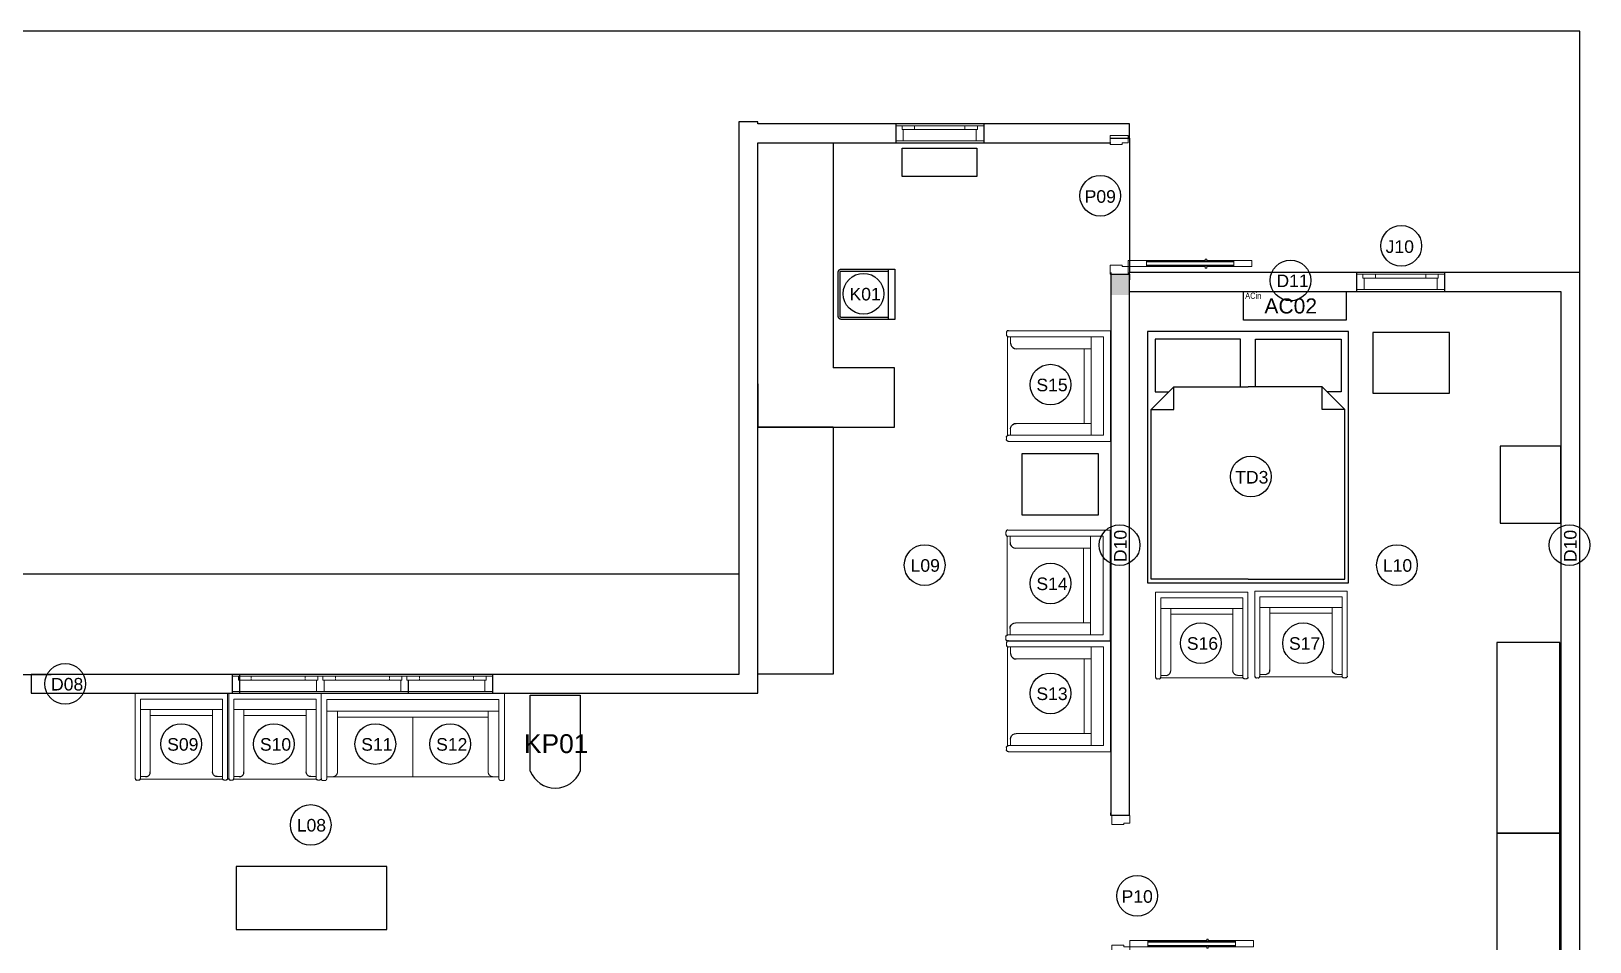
# Model space of a CAD drawing. Header units: centimetres. Extents: x 1014 to 6932, y -804 to 5080.
# Drawn here: x 1791 to 3031, y 723 to 1448 of the extents above; entities that cross this region are included whole.
import ezdxf

# ---------------------------------------------------------------- set-up
doc = ezdxf.new("R2010")
doc.units = ezdxf.units.CM
doc.header["$MEASUREMENT"] = 0
doc.linetypes.add('ACAD_ISO04W100', pattern=[30, 24, -3, 0, -3])
for name, color, linetype in [('ARS-Dinding', 7, 'Continuous'), ('ARS-FURNITURE', 252, 'Continuous'), ('ARS-LANTAI', 2, 'Continuous'), ('ARS-Perabot', 9, 'Continuous'), ('FURNITURE', 251, 'Continuous'), ('TEKS', 7, 'Continuous')]:
    doc.layers.add(name, color=color, linetype=linetype)
doc.layers.add('ARS-KUSEN', color=25, linetype='Continuous', lineweight=9)
doc.styles.get("Standard").update_dxf_attribs({"font": 'arial.ttf'})

# ---------------------------------------------------------------- blocks, each defined once
blk = doc.blocks.new('SOFA 2')
at = {"layer": 'FURNITURE', "lineweight": 13}
for points in [[(-112.1, 3.2), (-112.2, 3.2), (-112.2, 3.2), (-112.3, 3.2), (-112.3, 3.2), (-112.4, 3.2), (-112.4, 3.2), (-112.5, 3.2), (-112.5, 3.2), (-112.6, 3.2), (-112.6, 3.1), (-112.6, 3.1), (-112.7, 3.1), (-112.7, 3.1), (-112.8, 3.1), (-112.8, 3), (-112.9, 3), (-112.9, 3), (-112.9, 3), (-113, 2.9), (-113, 2.9), (-113.1, 2.9), (-113.1, 2.8), (-113.1, 2.8), (-113.2, 2.8), (-113.2, 2.7), (-113.2, 2.7), (-113.3, 2.7), (-113.3, 2.6), (-113.3, 2.6), (-113.3, 2.5), (-113.4, 2.5), (-113.4, 2.4), (-113.4, 2.4), (-113.4, 2.4), (-113.5, 2.3), (-113.5, 2.3), (-113.5, 2.2), (-113.5, 2.2), (-113.5, 2.1), (-113.5, 2.1), (-113.5, 2), (-113.5, 2), (-113.6, 1.9), (-113.6, 1.9), (-113.6, 1.8), (-113.6, 1.8)], [(-113.6, -35.9), (-113.6, 1.8)], [(-110.4, 3.2), (-112.1, 3.2)], [(-108.9, 1.8), (-108.9, 1.8), (-108.9, 1.9), (-108.9, 1.9), (-108.9, 2), (-108.9, 2), (-108.9, 2.1), (-109, 2.1), (-109, 2.2), (-109, 2.2), (-109, 2.3), (-109, 2.3), (-109, 2.4), (-109.1, 2.4), (-109.1, 2.4), (-109.1, 2.5), (-109.1, 2.5), (-109.1, 2.6), (-109.2, 2.6), (-109.2, 2.7), (-109.2, 2.7), (-109.3, 2.7), (-109.3, 2.8), (-109.3, 2.8), (-109.4, 2.8), (-109.4, 2.9), (-109.4, 2.9), (-109.5, 2.9), (-109.5, 3), (-109.6, 3), (-109.6, 3), (-109.6, 3), (-109.7, 3.1), (-109.7, 3.1), (-109.8, 3.1), (-109.8, 3.1), (-109.9, 3.1), (-109.9, 3.2), (-110, 3.2), (-110, 3.2), (-110.1, 3.2), (-110.1, 3.2), (-110.2, 3.2), (-110.2, 3.2), (-110.3, 3.2), (-110.3, 3.2), (-110.4, 3.2)], [(-108.9, -35.9), (-108.9, 1.8)], [(-36.3, 0), (-108.9, 0)], [(-99.7, -4.3), (-99.7, -4.2), (-99.7, -4), (-99.7, -3.9), (-99.8, -3.7), (-99.8, -3.6), (-99.8, -3.4), (-99.8, -3.3), (-99.9, -3.1), (-99.9, -3), (-100, -2.9), (-100, -2.7), (-100.1, -2.6), (-100.1, -2.4), (-100.2, -2.3), (-100.3, -2.2), (-100.3, -2.1), (-100.4, -1.9), (-100.5, -1.8), (-100.6, -1.7), (-100.7, -1.6), (-100.8, -1.5), (-100.9, -1.3), (-101, -1.2), (-101.1, -1.1), (-101.2, -1), (-101.3, -0.9), (-101.4, -0.9), (-101.6, -0.8), (-101.7, -0.7), (-101.8, -0.6), (-101.9, -0.5), (-102.1, -0.5), (-102.2, -0.4), (-102.3, -0.3), (-102.5, -0.3), (-102.6, -0.2), (-102.7, -0.2), (-102.9, -0.1), (-103, -0.1), (-103.2, -0.1), (-103.3, 0), (-103.5, 0), (-103.6, 0), (-103.8, 0), (-103.9, 0), (-104, 0)], [(-36.3, 0), (36.3, 0)], [(-36.3, -35.9), (-36.3, 0)], [(37.7, 3.2), (37.7, 3.2), (37.7, 3.2), (37.6, 3.2), (37.6, 3.2), (37.5, 3.2), (37.5, 3.2), (37.4, 3.1), (37.4, 3.1), (37.3, 3.1), (37.3, 3.1), (37.2, 3.1), (37.2, 3.1), (37.1, 3), (37.1, 3), (37, 3), (37, 3), (37, 2.9), (36.9, 2.9), (36.9, 2.9), (36.8, 2.9), (36.8, 2.8), (36.8, 2.8), (36.7, 2.8), (36.7, 2.7), (36.7, 2.7), (36.6, 2.7), (36.6, 2.6), (36.6, 2.6), (36.5, 2.5), (36.5, 2.5), (36.5, 2.5), (36.5, 2.4), (36.4, 2.4), (36.4, 2.3), (36.4, 2.3), (36.4, 2.2), (36.4, 2.2), (36.4, 2.1), (36.3, 2.1), (36.3, 2), (36.3, 2), (36.3, 1.9), (36.3, 1.9), (36.3, 1.8), (36.3, 1.8), (36.3, 1.7)], [(36.3, -35.9), (36.3, 1.7)], [(37.7, 3.2), (39.5, 3.2)], [(41, 1.7), (41, 1.8), (40.9, 1.8), (40.9, 1.9), (40.9, 1.9), (40.9, 2), (40.9, 2), (40.9, 2.1), (40.9, 2.1), (40.9, 2.2), (40.9, 2.2), (40.9, 2.3), (40.8, 2.3), (40.8, 2.4), (40.8, 2.4), (40.8, 2.4), (40.7, 2.5), (40.7, 2.5), (40.7, 2.6), (40.7, 2.6), (40.6, 2.7), (40.6, 2.7), (40.6, 2.7), (40.5, 2.8), (40.5, 2.8), (40.5, 2.8), (40.4, 2.9), (40.4, 2.9), (40.3, 2.9), (40.3, 2.9), (40.3, 3), (40.2, 3), (40.2, 3), (40.1, 3), (40.1, 3.1), (40, 3.1), (40, 3.1), (39.9, 3.1), (39.9, 3.1), (39.8, 3.1), (39.8, 3.2), (39.8, 3.2), (39.7, 3.2), (39.7, 3.2), (39.6, 3.2), (39.6, 3.2), (39.5, 3.2)], [(40.9, -35.9), (41, 1.7)], [(-99.7, -35.9), (-99.7, -4.3)], [(31.4, 0), (31.3, 0), (31.1, 0), (31, 0), (30.8, 0), (30.7, -0.1), (30.6, -0.1), (30.4, -0.1), (30.3, -0.2), (30.1, -0.2), (30, -0.3), (29.9, -0.3), (29.7, -0.4), (29.6, -0.4), (29.4, -0.5), (29.3, -0.6), (29.2, -0.6), (29.1, -0.7), (28.9, -0.8), (28.8, -0.9), (28.7, -1), (28.6, -1.1), (28.5, -1.2), (28.4, -1.3), (28.3, -1.4), (28.2, -1.5), (28.1, -1.6), (28, -1.7), (27.9, -1.8), (27.8, -2), (27.7, -2.1), (27.7, -2.2), (27.6, -2.3), (27.5, -2.5), (27.5, -2.6), (27.4, -2.7), (27.4, -2.9), (27.3, -3), (27.3, -3.2), (27.2, -3.3), (27.2, -3.5), (27.2, -3.6), (27.1, -3.7), (27.1, -3.9), (27.1, -4), (27.1, -4.2), (27.1, -4.3)], [(27.1, -35.9), (27.1, -4.3)], [(-113.6, -70.4), (-113.6, -35.9)], [(-108.9, -65), (-108.9, -35.9)], [(-99.7, -55.4), (-99.7, -35.9)], [(-36.3, -50.1), (-36.3, -35.9)], [(27.1, -55.4), (27.1, -35.9)], [(36.3, -65), (36.3, -35.9)], [(40.9, -70.5), (40.9, -35.9)], [(-36.3, -50.1), (-99.7, -50.1)], [(-36.3, -50.1), (27.1, -50.1)], [(-36.3, -55.4), (-108.9, -55.4)], [(-36.3, -65), (-108.9, -65)], [(-36.3, -55.4), (36.3, -55.4)], [(-36.3, -65), (36.3, -65)], [(-36.3, -70.5), (-113.6, -70.4)], [(-36.3, -70.5), (40.9, -70.5)]]:
    blk.add_lwpolyline(points, dxfattribs=at)
blk = doc.blocks.new('SOFA 1')
at = {"layer": 'FURNITURE', "lineweight": 13}
for points in [[(-53.5, 13.8), (-53.5, -71.2)], [(-53.5, 13.8), (-18.9, 13.8)], [(-19, 13.8), (25, 13.8)], [(26.5, 10.6), (26.5, 12.4)], [(-48.1, 9.2), (-48.1, -66.5)], [(-48.1, 9.2), (-18.9, 9.2)], [(-38.5, 9.2), (-38.5, -66.5)], [(-19, 9.2), (25, 9.2)], [(-19, 0), (19, 0)], [(23.3, 4.3), (23.3, 9.2)], [(25.6, 9.3), (25.6, -66.7)], [(-38.5, 0), (-19, 0)], [(-33.1, 0), (-33.1, -57.3)], [(-38.5, -57.3), (-19, -57.3)], [(-19, -57.3), (19, -57.3)], [(-53.5, -71.2), (-19, -71.2)], [(-48.1, -66.5), (-19, -66.5)], [(-19, -66.5), (25, -66.5)], [(-19, -71.2), (25, -71.2)], [(23.3, -61.6), (23.3, -66.5)], [(26.5, -68), (26.5, -69.7)]]:
    blk.add_lwpolyline(points, dxfattribs=at)
at = {"layer": 'FURNITURE'}
for points in [[(25, 13.8), (25.5, 13.8)], [(25.5, 13.8), (25.9, 13.6)], [(25.9, 13.6), (26.2, 13.2)], [(26.2, 13.2), (26.4, 12.8)], [(26.4, 12.8), (26.5, 12.4)], [(20.3, 0.2), (19, 0)], [(21.5, 0.8), (20.3, 0.2)], [(22.5, 1.8), (21.5, 0.8)], [(23.1, 3), (22.5, 1.8)], [(23.3, 4.3), (23.1, 3)], [(25.5, 9.3), (25, 9.2)], [(25.9, 9.5), (25.5, 9.3)], [(26.2, 9.8), (25.9, 9.5)], [(26.4, 10.2), (26.2, 9.8)], [(26.5, 10.6), (26.4, 10.2)], [(20.3, -57.5), (19, -57.3)], [(21.5, -58.1), (20.3, -57.5)], [(22.5, -59.1), (21.5, -58.1)], [(23.1, -60.3), (22.5, -59.1)], [(23.3, -61.6), (23.1, -60.3)], [(25.5, -66.6), (25, -66.5)], [(25, -71.2), (25.5, -71.1)], [(25.9, -66.8), (25.5, -66.6)], [(25.5, -71.1), (25.9, -70.9)], [(26.2, -67.1), (25.9, -66.8)], [(25.9, -70.9), (26.2, -70.6)], [(26.4, -67.5), (26.2, -67.1)], [(26.2, -70.6), (26.4, -70.2)], [(26.5, -68), (26.4, -67.5)], [(26.4, -70.2), (26.5, -69.7)]]:
    blk.add_lwpolyline(points, dxfattribs=at)
blk = doc.blocks.new('meja tamu')
at = {"layer": 'ARS-Perabot'}
blk.add_lwpolyline([(1795.9, 3406.3), (1675.9, 3406.3), (1675.9, 3356.3), (1795.9, 3356.3)], close=True, dxfattribs=at)
blk = doc.blocks.new('jendela')
at = {"layer": 'ARS-Dinding', "color": 251}
for points in [[(2049.6, 3090.9), (2049.6, 3075.9)], [(2119.6, 3090.9), (2119.6, 3075.9)]]:
    blk.add_lwpolyline(points, dxfattribs=at)
at = {"layer": 'ARS-KUSEN'}
for points in [[(2049.6, 3077.4), (2049.6, 3089.4)], [(2049.6, 3089.4), (2054.6, 3089.4)], [(2049.6, 3077.4), (2049.6, 3089.4)], [(2054.6, 3089.4), (2054.6, 3086.4)], [(2064.6, 3089.4), (2054.6, 3089.4)], [(2054.6, 3089.4), (2054.6, 3086.4)], [(2064.6, 3087.4), (2064.6, 3089.4)], [(2064.6, 3089.4), (2104.6, 3089.4)], [(2064.6, 3087.4), (2064.6, 3089.4)], [(2104.6, 3089.4), (2114.6, 3089.4)], [(2104.6, 3087.6), (2104.6, 3089.4)], [(2104.6, 3089.4), (2104.6, 3087.6)], [(2114.6, 3089.4), (2114.6, 3086.4)], [(2114.6, 3086.4), (2114.6, 3089.4)], [(2114.6, 3089.4), (2119.6, 3089.4), (2119.6, 3077.4)], [(2055.6, 3077.4), (2049.6, 3077.4)], [(2119.6, 3077.4), (2049.6, 3077.4)], [(2054.6, 3086.4), (2064.6, 3086.4)], [(2054.6, 3086.4), (2055.6, 3086.4)], [(2055.6, 3086.4), (2055.6, 3077.4)], [(2064.6, 3086.4), (2064.6, 3087.6)], [(2064.6, 3086.4), (2064.6, 3087.6)], [(2104.6, 3086.4), (2064.6, 3086.4)], [(2104.6, 3086.4), (2104.6, 3087.6)], [(2104.6, 3087.6), (2104.6, 3086.4)], [(2114.6, 3086.4), (2104.6, 3086.4)], [(2113.6, 3086.4), (2114.6, 3086.4)], [(2113.6, 3077.4), (2113.6, 3086.4)], [(2119.6, 3077.4), (2113.6, 3077.4)]]:
    blk.add_lwpolyline(points, dxfattribs=at)
blk = doc.blocks.new('KURSI MAKAN')
at = {"layer": 'ARS-FURNITURE'}
for points in [[(-22.2, 4.8), (-22.3, 4.8), (-22.4, 4.8), (-22.5, 4.8), (-22.6, 4.8), (-22.7, 4.7), (-22.7, 4.7), (-22.8, 4.7), (-22.9, 4.7), (-23, 4.7), (-23.1, 4.6), (-23.1, 4.6), (-23.2, 4.6), (-23.3, 4.5), (-23.4, 4.5), (-23.5, 4.5), (-23.5, 4.4), (-23.6, 4.4), (-23.7, 4.3), (-23.7, 4.3), (-23.8, 4.2), (-23.9, 4.2), (-23.9, 4.1), (-24, 4.1), (-24.1, 4), (-24.1, 3.9), (-24.2, 3.9), (-24.2, 3.8), (-24.3, 3.7), (-24.3, 3.7), (-24.4, 3.6), (-24.4, 3.5), (-24.4, 3.4), (-24.5, 3.4), (-24.5, 3.3), (-24.6, 3.2), (-24.6, 3.1), (-24.6, 3), (-24.6, 3), (-24.7, 2.9), (-24.7, 2.8), (-24.7, 2.7), (-24.7, 2.6), (-24.7, 2.5), (-24.7, 2.5), (-24.7, 2.4), (-24.7, 2.3)], [(-24.7, 2.3), (-24.7, -32.7)], [(-22.2, 3.3), (-22.3, 3.3), (-22.3, 3.3), (-22.3, 3.3), (-22.4, 3.3), (-22.4, 3.3), (-22.4, 3.3), (-22.5, 3.3), (-22.5, 3.2), (-22.5, 3.2), (-22.6, 3.2), (-22.6, 3.2), (-22.6, 3.2), (-22.7, 3.2), (-22.7, 3.2), (-22.7, 3.2), (-22.7, 3.1), (-22.8, 3.1), (-22.8, 3.1), (-22.8, 3.1), (-22.9, 3.1), (-22.9, 3), (-22.9, 3), (-22.9, 3), (-23, 3), (-23, 2.9), (-23, 2.9), (-23, 2.9), (-23, 2.9), (-23.1, 2.8), (-23.1, 2.8), (-23.1, 2.8), (-23.1, 2.7), (-23.1, 2.7), (-23.1, 2.7), (-23.2, 2.7), (-23.2, 2.6), (-23.2, 2.6), (-23.2, 2.6), (-23.2, 2.5), (-23.2, 2.5), (-23.2, 2.5), (-23.2, 2.4), (-23.2, 2.4), (-23.2, 2.4), (-23.2, 2.3), (-23.2, 2.3)], [(-23.2, 2.3), (-23.2, -32.7)], [(20.3, 4.8), (-22.2, 4.8)], [(15.3, 3.3), (-22.2, 3.3)], [(20.3, -35.2), (20.3, 4.8)], [(-24.7, -32.7), (-24.7, -32.8), (-24.7, -32.9), (-24.7, -33), (-24.7, -33.1), (-24.7, -33.1), (-24.7, -33.2), (-24.7, -33.3), (-24.6, -33.4), (-24.6, -33.5), (-24.6, -33.6), (-24.6, -33.6), (-24.5, -33.7), (-24.5, -33.8), (-24.4, -33.9), (-24.4, -33.9), (-24.4, -34), (-24.3, -34.1), (-24.3, -34.2), (-24.2, -34.2), (-24.2, -34.3), (-24.1, -34.4), (-24.1, -34.4), (-24, -34.5), (-23.9, -34.5), (-23.9, -34.6), (-23.8, -34.7), (-23.7, -34.7), (-23.7, -34.8), (-23.6, -34.8), (-23.5, -34.9), (-23.5, -34.9), (-23.4, -34.9), (-23.3, -35), (-23.2, -35), (-23.1, -35), (-23.1, -35.1), (-23, -35.1), (-22.9, -35.1), (-22.8, -35.1), (-22.7, -35.2), (-22.7, -35.2), (-22.6, -35.2), (-22.5, -35.2), (-22.4, -35.2), (-22.3, -35.2), (-22.2, -35.2)], [(-23.2, -32.7), (-23.2, -32.7), (-23.2, -32.8), (-23.2, -32.8), (-23.2, -32.9), (-23.2, -32.9), (-23.2, -32.9), (-23.2, -33), (-23.2, -33), (-23.2, -33), (-23.2, -33.1), (-23.2, -33.1), (-23.1, -33.1), (-23.1, -33.1), (-23.1, -33.2), (-23.1, -33.2), (-23.1, -33.2), (-23.1, -33.3), (-23, -33.3), (-23, -33.3), (-23, -33.3), (-23, -33.4), (-23, -33.4), (-22.9, -33.4), (-22.9, -33.4), (-22.9, -33.5), (-22.9, -33.5), (-22.8, -33.5), (-22.8, -33.5), (-22.8, -33.6), (-22.7, -33.6), (-22.7, -33.6), (-22.7, -33.6), (-22.7, -33.6), (-22.6, -33.6), (-22.6, -33.6), (-22.6, -33.7), (-22.5, -33.7), (-22.5, -33.7), (-22.5, -33.7), (-22.4, -33.7), (-22.4, -33.7), (-22.4, -33.7), (-22.3, -33.7), (-22.3, -33.7), (-22.3, -33.7), (-22.2, -33.7)], [(-22.2, -33.7), (15.3, -33.7)], [(-22.2, -35.2), (20.3, -35.2)]]:
    blk.add_lwpolyline(points, dxfattribs=at)
blk.add_lwpolyline([(20.3, 4.8), (15.3, 4.8), (15.3, -35.2), (20.3, -35.2)], close=True, dxfattribs=at)
blk = doc.blocks.new('pintu 80')
at = {"layer": 'ARS-KUSEN'}
for points in [[(958.07, 3503.09), (958.57, 3503.09), (958.57, 3503.49), (958.67, 3503.49), (958.67, 3504.29), (958.07, 3504.29)], [(967.27, 3503.09), (966.77, 3503.09), (966.77, 3503.49), (966.67, 3503.49), (966.67, 3504.29), (967.27, 3504.29)], [(958.57, 3503.09), (958.57, 3501.89), (958.97, 3501.89), (958.97, 3503.09)], [(958.62, 3497.99), (958.62, 3497.89), (958.47, 3497.89), (958.47, 3497.99)], [(958.92, 3497.99), (958.92, 3497.89), (959.07, 3497.89), (959.07, 3497.99)], [(958.57, 3496.09), (958.57, 3494.89), (958.97, 3494.89), (958.97, 3496.09)]]:
    blk.add_lwpolyline(points, close=True, dxfattribs=at)
at = {"layer": 'ARS-KUSEN', "color": 16}
for points in [[(958.97, 3497.99), (958.97, 3501.89), (958.57, 3501.89), (958.57, 3497.99)], [(958.57, 3497.89), (958.57, 3496.09), (958.97, 3496.09), (958.97, 3497.89)]]:
    blk.add_lwpolyline(points, dxfattribs=at)
at = {"layer": 'ARS-KUSEN'}
for points in [[(958.62, 3501.89), (958.62, 3496.09)], [(958.66, 3501.89), (958.66, 3496.09)], [(958.88, 3501.89), (958.88, 3496.09)], [(958.92, 3501.89), (958.92, 3496.09)]]:
    blk.add_lwpolyline(points, dxfattribs=at)
blk = doc.blocks.new('bed 150x200')
at = {"layer": 'FURNITURE', "linetype": 'Continuous'}
for points in [[(50, 6), (-110, 6)], [(-110, 6), (-110, -194)], [(-36, 0), (-104, 0)], [(-104, 0), (-104, -42)], [(-36, -38), (-36, 0)], [(-24, -38), (-24, 0)], [(-24, 0), (44, 0)], [(44, 0), (44, -42)], [(50, -194), (50, 6)], [(-89, -38), (-107, -56)], [(-104, -42), (-93, -42)], [(-89, -56), (-89, -38)], [(-89, -38), (-30, -38)], [(29, -38), (-30, -38)], [(29, -56), (29, -38)], [(29, -38), (47, -56)], [(44, -42), (33, -42)], [(-107, -191), (-107, -56)], [(-107, -56), (-89, -56)], [(47, -56), (29, -56)], [(47, -191), (47, -56)], [(-110, -194), (50, -194)], [(-30, -191), (-107, -191)], [(-30, -191), (47, -191)]]:
    blk.add_lwpolyline(points, dxfattribs=at)

msp = doc.modelspace()

# ---------------------------------------------------------------- hatches: boundary and pattern name
at = {"layer": 'ARS-Dinding'}
msp.add_hatch(color=256, dxfattribs=at).paths.add_polyline_path([(2649.7, 1237.6), (2664.7, 1237.6), (2664.7, 1254.4), (2663.5, 1254.4), (2649.7, 1254.4)])

# ---------------------------------------------------------------- linework, layer by layer
for p, q in [((3022.9, 1447.6), (1022.5, 1447.6)), ((3022.9, 1255.6), (3022.9, 1447.6)), ((2664.7, 1362.4), (2664.7, 1366.8)), ((2649.7, 1362.4), (2663.5, 1362.4)), ((2663.5, 1362.4), (2664.7, 1362.4)), ((2649.7, 1254.4), (2649.7, 1249.9)), ((2649.7, 1254.4), (2663.5, 1254.4)), ((2663.5, 1254.4), (2664.7, 1254.4)), ((2664.7, 1254.4), (2664.7, 1249.9)), ((1790.8, 935.8), (1795.2, 935.8)), ((1790.8, 935.8), (1790.8, 922)), ((1950.8, 935.8), (1950.8, 920.8)), ((1956.8, 920.8), (1956.8, 935.8)), ((2090.8, 931.3), (2090.8, 920.8)), ((2157.8, 935.8), (2157.8, 920.8)), ((1790.8, 922), (1790.8, 920.8)), ((1790.8, 920.8), (1795.2, 920.8)), ((2649.7, 823.6), (2649.7, 825.6)), ((2650.9, 823.6), (2649.7, 823.6)), ((2664.7, 823.6), (2650.9, 823.6))]:
    msp.add_line(p, q, dxfattribs=at)
at = {"layer": 'ARS-Dinding', "flags": 128}
for points in [[(2368.9, 1375.6), (2353.9, 1375.6)], [(2353.9, 1375.6), (2353.9, 935.8)], [(2368.9, 1373.8), (2368.9, 1375.6)], [(2664.7, 1373.8), (2368.9, 1373.8)], [(2664.7, 1362.4), (2664.7, 1373.8)], [(2368.9, 920.8), (2368.9, 1358.8)], [(2368.9, 1358.8), (2649.7, 1358.8)], [(2649.7, 1255.6), (2649.7, 823.6)], [(2649.7, 1254.4), (2649.7, 1237.6)], [(3022.9, 1255.6), (2664.7, 1255.6)], [(2664.7, 823.6), (2664.7, 1255.6)], [(3022.9, 1.6), (3022.9, 1255.6)], [(2664.7, 1240.6), (3007.9, 1240.6)], [(2664.7, 1237.6), (2664.7, 1240.6)], [(3007.9, 1240.6), (3007.9, 535)], [(2353.9, 935.8), (1790.8, 935.8)], [(1790.8, 920.8), (2368.9, 920.8)]]:
    msp.add_lwpolyline(points, dxfattribs=at)
at = {"layer": 'ARS-FURNITURE'}
for points in [[(2428.9, 1132.5), (2368.9, 1132.5), (2368.9, 1358.8), (2428.9, 1358.8), (2428.9, 1179.8)], [(2368.9, 1167), (2368.9, 1132.5), (2477.8, 1132.5), (2477.8, 1179.8), (2428.9, 1179.8)], [(2187.9, 858.9), (2187.9, 919.2), (2227.6, 919.2), (2227.6, 858.9)]]:
    msp.add_lwpolyline(points, dxfattribs=at)
for points in [[(2483.7, 1354.5), (2543.1, 1354.5), (2543.1, 1332), (2483.7, 1332)], [(2755.5, 1240.6), (2837, 1240.6), (2837, 1217.6), (2755.5, 1217.6)], [(2858.2, 1159.6), (2919.4, 1159.6), (2919.4, 1208), (2858.2, 1208)], [(2428.9, 1132.5), (2428.9, 935.9), (2368.9, 935.9), (2368.9, 1132.5)], [(3007.9, 1056.1), (3007.9, 1117.3), (2959.5, 1117.3), (2959.5, 1056.1)], [(2578.9, 1062.8), (2640, 1062.8), (2640, 1111.2), (2578.9, 1111.2)], [(3007, 961.2), (2957, 961.2), (2957, 809.6), (3007, 809.6)], [(3007, 809.6), (2957, 809.6), (2957, 658), (3007, 658)]]:
    msp.add_lwpolyline(points, close=True, dxfattribs=at)
msp.add_arc((2207.8, 866.6), 21.3, 201.2205, 338.7795, dxfattribs=at)
at = {"layer": 'ARS-KUSEN'}
for points in [[(1950.8, 934.3), (1955.8, 934.3), (1955.8, 931.3), (1956.8, 931.3), (1956.8, 922.3), (1950.8, 922.3)], [(2018.8, 934.3), (2022.8, 934.3), (2022.8, 931.3), (2023.8, 931.3), (2023.8, 922.3), (2017.8, 922.3), (2017.8, 931.3), (2018.8, 931.3)], [(2085.8, 934.3), (2089.8, 934.3), (2089.8, 931.3), (2090.8, 931.3), (2090.8, 922.3), (2084.8, 922.3), (2084.8, 931.3), (2085.8, 931.3)], [(2157.8, 934.3), (2152.8, 934.3), (2152.8, 931.3), (2151.8, 931.3), (2151.8, 922.3), (2157.8, 922.3)]]:
    msp.add_lwpolyline(points, close=True, dxfattribs=at)
for points in [[(1965.8, 933.1), (1965.8, 934.3), (1955.8, 934.3), (1955.8, 931.3), (1965.8, 931.3), (1965.8, 932.6)], [(1956.8, 934.3), (2090.8, 934.3)], [(2157.8, 922.3), (1956.8, 922.3), (1956.8, 931.3)], [(1965.8, 933.1), (1965.8, 934.3), (2008.8, 934.3), (2008.8, 933.1)], [(2008.8, 932.6), (2008.8, 931.3), (1965.8, 931.3), (1965.8, 932.6)], [(2008.8, 933.1), (2008.8, 934.3), (2018.8, 934.3), (2018.8, 931.3), (2008.8, 931.3), (2008.8, 932.6)], [(2032.8, 933.1), (2032.8, 934.3), (2022.8, 934.3), (2022.8, 931.3), (2032.8, 931.3), (2032.8, 932.6)], [(2075.8, 933.1), (2075.8, 934.3), (2032.8, 934.3), (2032.8, 933.1)], [(2032.8, 932.6), (2032.8, 931.3), (2075.8, 931.3), (2075.8, 932.6)], [(2075.8, 933.1), (2075.8, 934.3), (2085.8, 934.3), (2085.8, 931.3), (2075.8, 931.3), (2075.8, 932.6)], [(2090.8, 934.3), (2085.8, 934.3), (2085.8, 931.3), (2084.8, 931.3), (2084.8, 922.3), (2090.8, 922.3), (2090.8, 931.3)], [(2099.8, 933.1), (2099.8, 934.3), (2089.8, 934.3), (2089.8, 931.3), (2099.8, 931.3), (2099.8, 932.6)], [(2090.8, 931.3), (2090.8, 922.3)], [(2142.8, 933.1), (2142.8, 934.3), (2099.8, 934.3), (2099.8, 933.1)], [(2099.8, 932.6), (2099.8, 931.3), (2142.8, 931.3), (2142.8, 932.6)], [(2142.8, 933.1), (2142.8, 934.3), (2152.8, 934.3), (2152.8, 931.3), (2142.8, 931.3), (2142.8, 932.6)]]:
    msp.add_lwpolyline(points, dxfattribs=at)
at = {"layer": 'ARS-LANTAI'}
for p, q in [((2664.7, 1362.4), (2664.7, 1255.6)), ((1691.5, 1015.8), (2353.9, 1015.8)), ((1698.8, 935.8), (1806.8, 935.8))]:
    msp.add_line(p, q, dxfattribs=at)
at = {"layer": 'TEKS'}
for centre in [(2641.4, 1316.7), (2880.9, 1276.8), (2453, 1238.7), (2601.8, 1166.4), (2761.2, 1093.2), (2601.8, 1008.2), (2721.4, 960.7), (2802.8, 960.7), (2601.8, 920.7), (1910.1, 880.4), (1983.9, 880.4), (2064.6, 880.4), (2124.2, 880.4), (2670.8, 759.6)]:
    msp.add_circle(centre, 16.2, dxfattribs=at)
at = {"layer": 'TEKS', "color": 5}
for centre in [(2792.8, 1249.3), (2656.8, 1038.7), (3014.8, 1038.7), (2501.7, 1022.8), (2877.5, 1022.8), (1817.8, 928.3), (2013.2, 816)]:
    msp.add_circle(centre, 16.2, dxfattribs=at)

# ---------------------------------------------------------------- block references
at = {"layer": 'ARS-FURNITURE', "xscale": -1, "rotation": 180}
msp.add_blockref('KURSI MAKAN', (2457.7, 1223.1), dxfattribs=at)
at = {"layer": 'ARS-FURNITURE', "color": 6, "xscale": -1.0368, "yscale": 1.0368, "zscale": 1.0368}
for p in [(2594.2, 1195), (2593.8, 1036.2), (2594.2, 948.1)]:
    msp.add_blockref('SOFA 1', p, dxfattribs=at)
at = {"layer": 'ARS-FURNITURE', "color": 6, "linetype": 'ACAD_ISO04W100'}
msp.add_blockref('bed 150x200', (2789, 1202.6), dxfattribs=at)
at = {"layer": 'ARS-FURNITURE', "color": 6, "xscale": 0.864, "yscale": 0.864, "zscale": 0.864, "rotation": 270}
for p in [(2747, 955.1), (2825.9, 955.9), (1935.1, 874.6), (2009.6, 874.6)]:
    msp.add_blockref('SOFA 1', p, dxfattribs=at)
at = {"layer": 'ARS-FURNITURE', "xscale": -0.9436282424896514, "yscale": 0.9436282424896514, "zscale": 0.9436282424896514, "rotation": 180}
msp.add_blockref('SOFA 2', (2128.7, 854.4), dxfattribs=at)
at = {"layer": 'ARS-FURNITURE', "rotation": 180}
msp.add_blockref('meja tamu', (3749.8, 4139.2), dxfattribs=at)
at = {"layer": 'ARS-Perabot'}
for p in [(429.1, -1717), (795.8, -1835.2)]:
    msp.add_blockref('jendela', p, dxfattribs=at)
at = {"layer": 'ARS-Perabot', "xscale": 12, "yscale": 12, "zscale": 12, "rotation": 90.00000000000001}
for p in [(44700.8, -10242.5), (44702, -10783.7)]:
    msp.add_blockref('pintu 80', p, dxfattribs=at)

# ---------------------------------------------------------------- texts
at = {"layer": 'ARS-Perabot', "insert": (2756.7, 1239.6), "char_height": 5, "attachment_point": 1}
msp.add_mtext_dynamic_manual_height_columns('{\\fTechnicLite|b0|i0|c2|p2;ACin\\fTechnic|b0|i0|c2|p2;  }', width=45.876, gutter_width=12.5, heights=[0], dxfattribs=at)
at = {"layer": 'TEKS', "char_height": 10, "attachment_point": 1}
for s, insert in [('P09', (2629, 1321.1)), ('J10', (2868.5, 1281.2)), ('D11', (2781.6, 1254)), ('K01', (2441.9, 1243.4)), ('S15', (2590.6, 1171.1)), ('TD3', (2748.8, 1097.7)), ('L09', (2490.5, 1027.5)), ('L10', (2866.3, 1027.5)), ('S14', (2590.6, 1012.9)), ('S16', (2710.3, 965.4)), ('S17', (2791.6, 965.4)), ('D08', (1806.6, 933)), ('S13', (2590.6, 925.4)), ('S09', (1899, 885.1)), ('S10', (1972.8, 885.1)), ('S11', (2053.4, 885.1)), ('S12', (2113, 885.1)), ('L08', (2002.1, 820.8)), ('P10', (2658.4, 764.1))]:
    msp.add_mtext_dynamic_manual_height_columns(s, width=29.643, gutter_width=1, heights=[0], dxfattribs=dict(at, insert=insert))
at = {"layer": 'TEKS', "color": 6, "attachment_point": 1}
for s, width, heights, insert, char_height in [('AC02', 29.643, [0], (2772, 1235), 12), ('KP01', 40.756, [0.091], (2182.9, 888.2), 15)]:
    msp.add_mtext_dynamic_manual_height_columns(s, width=width, gutter_width=1, heights=heights, dxfattribs=dict(at, insert=insert, char_height=char_height))
at = {"layer": 'TEKS', "char_height": 10, "attachment_point": 1, "rotation": 90}
for insert in [(2652.4, 1025.2), (3010.4, 1025.2)]:
    msp.add_mtext_dynamic_manual_height_columns('D10', width=29.643, gutter_width=1, heights=[0], dxfattribs=dict(at, insert=insert))

doc.saveas('drawing.dxf')
